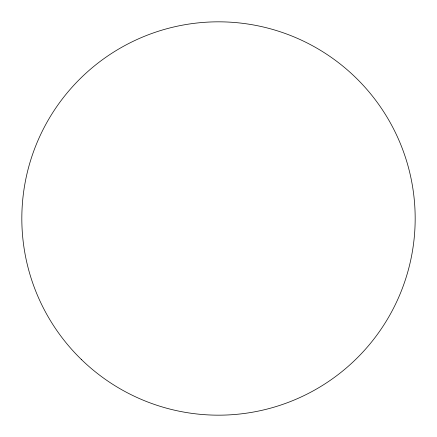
<?xml version="1.0" encoding="UTF-8"?>
<svg xmlns="http://www.w3.org/2000/svg" width="437" height="437" viewBox="0 0 437 437"><rect width="100%" height="100%" fill="white"/><g stroke="black" fill="none" stroke-linecap="round" stroke-linejoin="round"><path stroke-width="0.66" d="M81.615 359.717A196.672 196.672 0 0 0 409.24 266.439A196.672 196.672 0 0 0 164.645 29.345A196.672 196.672 0 0 0 81.615 359.717"/></g></svg>
